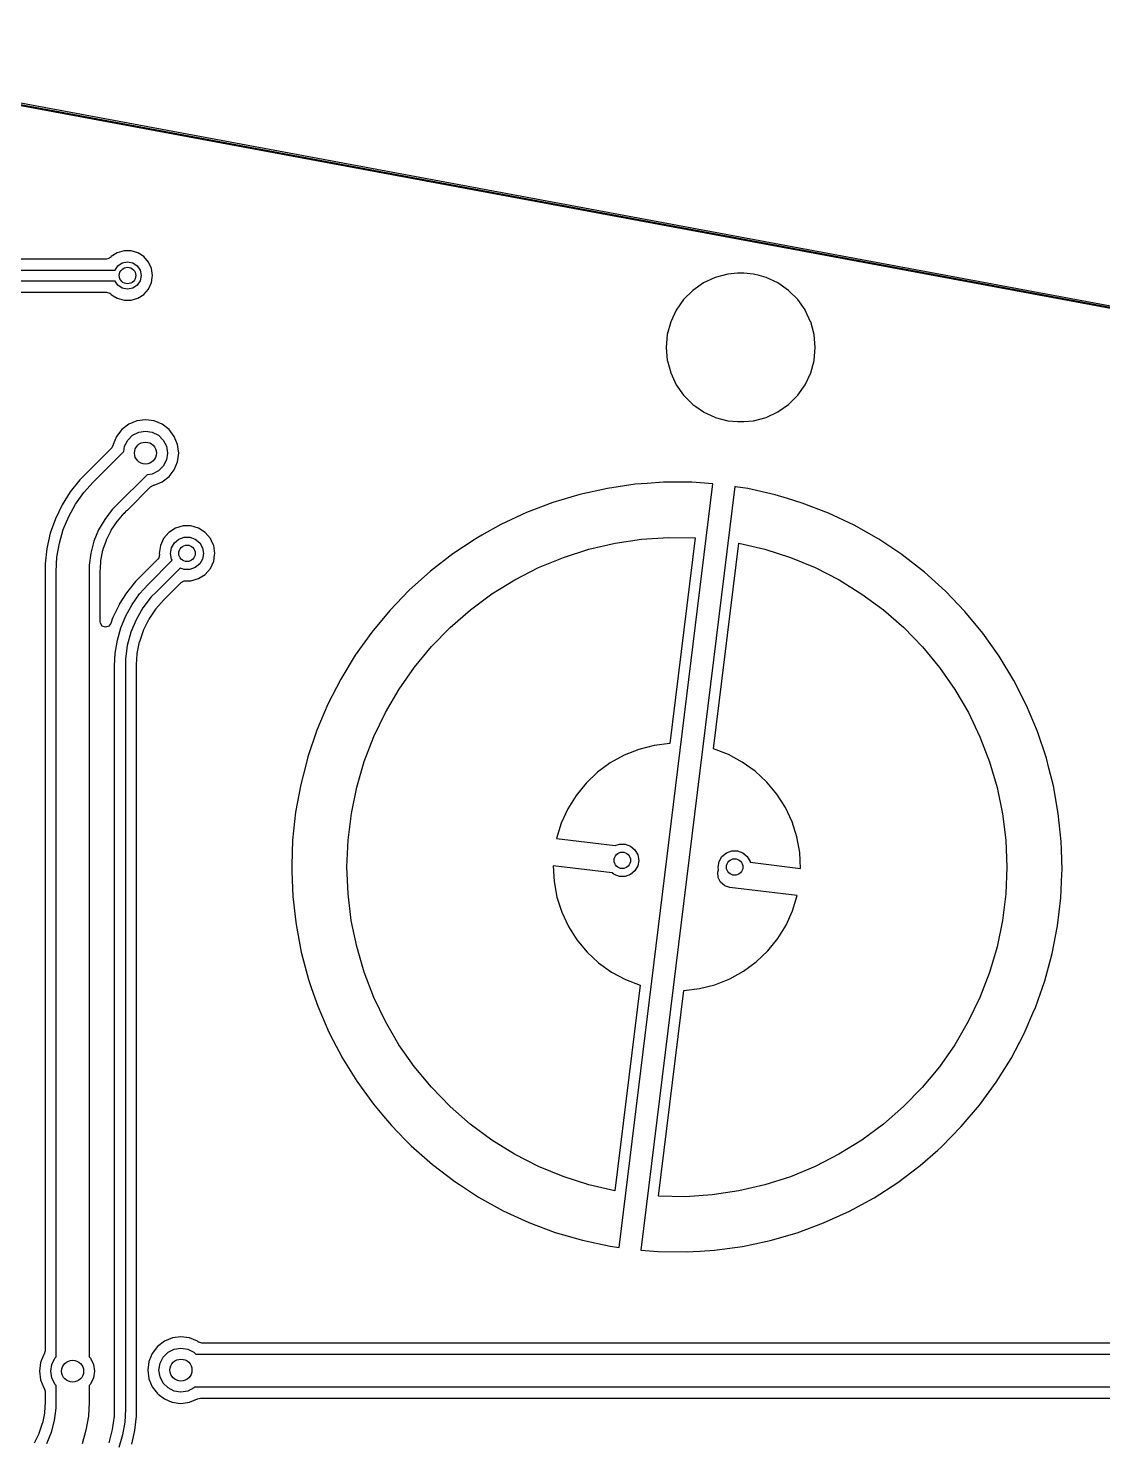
# Model space of a CAD drawing. Extents: x -114 to 114, y -62 to 23.
# Drawn here: x -36.14 to -16.6, y -5.26 to 20.46 of the extents above; entities that cross this region are included whole.
import ezdxf

# ---------------------------------------------------------------- set-up
doc = ezdxf.new("R2010")
doc.units = 0
doc.layers.add('BLACK', color=7, linetype='CONTINUOUS')

msp = doc.modelspace()

# ---------------------------------------------------------------- linework, layer by layer
at = {"layer": 'BLACK', "linetype": 'CONTINUOUS'}
for p, q in [((-15.5666, 15.1975), (-43.5844, 20.4128)), ((-43.5785, 20.4366), (-15.5642, 15.222)), ((-43.5752, 20.462), (-15.5574, 15.2467)), ((-34.7122, 16.2637), (-45.3346, 16.2637)), ((-34.6898, 16.2662), (-34.7122, 16.2637)), ((-34.6374, 16.2978), (-34.6898, 16.2662)), ((-34.6293, 16.3071), (-34.6374, 16.2978)), ((-34.5203, 16.3772), (-34.6293, 16.3071)), ((-34.6293, 16.3071), (-34.6293, 16.3071)), ((-34.396, 16.4137), (-34.5203, 16.3772)), ((-34.5203, 16.3772), (-34.5203, 16.3772)), ((-34.4269, 16.1941), (-34.3313, 16.2132)), ((-34.2665, 16.4137), (-34.396, 16.4137)), ((-34.396, 16.4137), (-34.396, 16.4137)), ((-34.3313, 16.2132), (-34.2356, 16.1941)), ((-34.1422, 16.3772), (-34.2665, 16.4137)), ((-34.2665, 16.4137), (-34.2665, 16.4137)), ((-34.0332, 16.3071), (-34.1422, 16.3772)), ((-34.1422, 16.3772), (-34.1422, 16.3772)), ((-34.1422, 16.3772), (-34.1422, 16.3772)), ((-34.1422, 16.3772), (-34.1422, 16.3772)), ((-33.9484, 16.2092), (-34.0332, 16.3071)), ((-34.0332, 16.3071), (-34.0332, 16.3071)), ((-34.0332, 16.3071), (-34.0332, 16.3071)), ((-33.8946, 16.0914), (-33.9484, 16.2092)), ((-45.3047, 16.0632), (-34.5593, 16.0632)), ((-34.5593, 16.0632), (-34.508, 16.1399)), ((-34.508, 16.1399), (-34.4269, 16.1941)), ((-34.2356, 16.1941), (-34.1545, 16.1399)), ((-34.1545, 16.1399), (-34.1003, 16.0588)), ((-34.1003, 16.0588), (-34.0813, 15.9632)), ((-34.0813, 15.9632), (-34.1003, 15.8675)), ((-33.8761, 15.9632), (-33.8946, 16.0914)), ((-33.8946, 16.0914), (-33.8946, 16.0914)), ((-33.881, 15.9291), (-33.8761, 15.9632)), ((-33.8761, 15.9632), (-33.8761, 15.9632)), ((-23.4154, 15.9902), (-23.6437, 15.9291)), ((-23.239, 16.0057), (-23.4154, 15.9902)), ((-23.1211, 16.0057), (-23.239, 16.0057)), ((-23.239, 16.0057), (-23.239, 16.0057)), ((-22.9446, 15.9902), (-23.1211, 16.0057)), ((-23.1211, 16.0057), (-23.1211, 16.0057)), ((-22.8435, 15.9632), (-22.9446, 15.9902)), ((-22.9446, 15.9902), (-22.9446, 15.9902)), ((-22.9446, 15.9902), (-22.9446, 15.9902)), ((-22.7164, 15.9291), (-22.8435, 15.9632)), ((-34.5593, 15.8632), (-45.3047, 15.8632)), ((-34.508, 15.7864), (-34.5593, 15.8632)), ((-34.4269, 15.7322), (-34.508, 15.7864)), ((-34.3313, 15.7132), (-34.4269, 15.7322)), ((-34.2356, 15.7322), (-34.3313, 15.7132)), ((-34.1545, 15.7864), (-34.2356, 15.7322)), ((-34.1003, 15.8675), (-34.1545, 15.7864)), ((-34.0332, 15.6192), (-33.9484, 15.7171)), ((-33.9484, 15.7171), (-33.8946, 15.8349)), ((-33.8946, 15.8349), (-33.881, 15.9291)), ((-24.0514, 15.6937), (-24.2185, 15.5266)), ((-23.8579, 15.8292), (-24.0514, 15.6937)), ((-23.8578, 15.8292), (-23.8579, 15.8292)), ((-23.6437, 15.9291), (-23.8578, 15.8292)), ((-22.5022, 15.8292), (-22.7164, 15.9291)), ((-22.7164, 15.9291), (-22.7164, 15.9291)), ((-22.3086, 15.6937), (-22.5022, 15.8292)), ((-22.5022, 15.8292), (-22.5022, 15.8292)), ((-22.1415, 15.5266), (-22.3086, 15.6937)), ((-22.3086, 15.6937), (-22.3086, 15.6937)), ((-22.3086, 15.6937), (-22.3086, 15.6937)), ((-45.2571, 15.6627), (-34.7122, 15.6627)), ((-34.7122, 15.6627), (-34.654, 15.6438)), ((-34.654, 15.6438), (-34.6374, 15.6285)), ((-34.6374, 15.6285), (-34.6293, 15.6192)), ((-34.6293, 15.6192), (-34.6293, 15.6192)), ((-34.6293, 15.6192), (-34.5916, 15.595)), ((-34.5916, 15.595), (-34.5203, 15.5492)), ((-34.5203, 15.5492), (-34.396, 15.5127)), ((-34.396, 15.5127), (-34.396, 15.5127)), ((-34.396, 15.5127), (-34.2665, 15.5127)), ((-34.2665, 15.5127), (-34.1422, 15.5492)), ((-34.2665, 15.5127), (-34.2665, 15.5127)), ((-34.1422, 15.5492), (-34.0332, 15.6192)), ((-24.2185, 15.5266), (-24.3541, 15.333)), ((-22.0086, 15.3367), (-22.1415, 15.5266)), ((-24.3541, 15.333), (-24.4539, 15.1188)), ((-22.006, 15.333), (-22.0086, 15.3367)), ((-21.908, 15.1229), (-22.006, 15.333)), ((-22.006, 15.333), (-22.006, 15.333)), ((-24.4539, 15.1188), (-24.5151, 14.8906)), ((-21.9061, 15.1188), (-21.908, 15.1229)), ((-21.845, 14.8906), (-21.9061, 15.1188)), ((-24.5151, 14.8906), (-24.5357, 14.6552)), ((-21.8244, 14.6552), (-21.845, 14.8906)), ((-21.845, 14.8906), (-21.845, 14.8906)), ((-21.845, 14.8906), (-21.845, 14.8906)), ((-24.5357, 14.6552), (-24.5357, 14.6552)), ((-24.5357, 14.6552), (-24.5151, 14.4198)), ((-24.5151, 14.4198), (-24.5151, 14.4198)), ((-24.5151, 14.4198), (-24.5151, 14.4198)), ((-24.5151, 14.4198), (-24.5132, 14.4126)), ((-24.5132, 14.4126), (-24.4539, 14.1915)), ((-21.9061, 14.1915), (-21.845, 14.4198)), ((-21.845, 14.4198), (-21.8244, 14.6552)), ((-21.845, 14.4198), (-21.845, 14.4198)), ((-21.8244, 14.6552), (-21.8244, 14.6552)), ((-24.4539, 14.1915), (-24.3541, 13.9774)), ((-22.006, 13.9774), (-21.9061, 14.1915)), ((-24.3541, 13.9774), (-24.3541, 13.9774)), ((-24.3541, 13.9774), (-24.2214, 13.7878)), ((-22.1415, 13.7838), (-22.006, 13.9774)), ((-24.2214, 13.7878), (-24.2185, 13.7838)), ((-24.2185, 13.7838), (-24.0514, 13.6167)), ((-22.3086, 13.6167), (-22.1415, 13.7838)), ((-24.0514, 13.6167), (-24.0514, 13.6167)), ((-24.0514, 13.6167), (-24.0514, 13.6167)), ((-24.0514, 13.6167), (-23.9989, 13.5799)), ((-23.9989, 13.5799), (-23.8579, 13.4811)), ((-23.8579, 13.4811), (-23.8579, 13.4811)), ((-23.8579, 13.4811), (-23.8579, 13.4811)), ((-23.8579, 13.4811), (-23.8578, 13.4811)), ((-23.8578, 13.4811), (-23.8483, 13.4767)), ((-23.8483, 13.4767), (-23.6524, 13.3853)), ((-23.6524, 13.3853), (-23.6437, 13.3813)), ((-23.6437, 13.3813), (-23.6437, 13.3813)), ((-23.6437, 13.3813), (-23.4154, 13.3201)), ((-22.9446, 13.3201), (-22.7164, 13.3813)), ((-22.7164, 13.3813), (-22.5022, 13.4811)), ((-22.5022, 13.4811), (-22.3086, 13.6167)), ((-34.434, 13.1607), (-34.5302, 13.0352)), ((-34.3085, 13.2569), (-34.434, 13.1607)), ((-34.434, 13.1607), (-34.434, 13.1607)), ((-34.1625, 13.3174), (-34.3085, 13.2569)), ((-34.3085, 13.2569), (-34.3085, 13.2569)), ((-34.1624, 13.3174), (-34.1625, 13.3174)), ((-34.0057, 13.3381), (-34.1624, 13.3174)), ((-34.1293, 13.1128), (-34.0057, 13.1324)), ((-33.8489, 13.3174), (-34.0057, 13.3381)), ((-34.0057, 13.3381), (-34.0057, 13.3381)), ((-34.0057, 13.1324), (-33.8821, 13.1128)), ((-33.7029, 13.2569), (-33.8489, 13.3174)), ((-33.8489, 13.3174), (-33.8489, 13.3174)), ((-33.5774, 13.1607), (-33.7029, 13.2569)), ((-33.4812, 13.0352), (-33.5774, 13.1607)), ((-33.5774, 13.1607), (-33.5774, 13.1607)), ((-33.5774, 13.1607), (-33.5774, 13.1607)), ((-33.5774, 13.1607), (-33.5774, 13.1607)), ((-33.5774, 13.1607), (-33.5774, 13.1607)), ((-23.4154, 13.3201), (-23.4154, 13.3201)), ((-23.4154, 13.3201), (-23.4154, 13.3201)), ((-23.4154, 13.3201), (-23.239, 13.3047)), ((-23.239, 13.3047), (-23.239, 13.3047)), ((-23.239, 13.3047), (-23.1211, 13.3047)), ((-23.1211, 13.3047), (-22.9446, 13.3201)), ((-22.9446, 13.3201), (-22.9446, 13.3201)), ((-22.9446, 13.3201), (-22.9446, 13.3201)), ((-34.5915, 12.8833), (-34.6178, 12.8281)), ((-34.5907, 12.8892), (-34.5915, 12.8833)), ((-34.5302, 13.0352), (-34.5907, 12.8892)), ((-34.5907, 12.8892), (-34.5907, 12.8892)), ((-34.5302, 13.0352), (-34.5302, 13.0352)), ((-34.3861, 12.856), (-34.3293, 12.9675)), ((-34.3293, 12.9675), (-34.2408, 13.056)), ((-34.2408, 13.056), (-34.1293, 13.1128)), ((-33.8821, 13.1128), (-33.7706, 13.056)), ((-33.7706, 13.056), (-33.6821, 12.9675)), ((-33.6821, 12.9675), (-33.6253, 12.856)), ((-33.4206, 12.8892), (-33.4812, 13.0352)), ((-33.4812, 13.0352), (-33.4812, 13.0352)), ((-33.4, 12.7324), (-33.4206, 12.8892)), ((-33.4206, 12.8892), (-33.4206, 12.8892)), ((-34.6197, 12.8263), (-35.1241, 12.3218)), ((-34.956, 12.2063), (-34.4011, 12.7612)), ((-34.6178, 12.8281), (-34.6197, 12.8263)), ((-34.4011, 12.7612), (-34.3861, 12.856)), ((-33.6253, 12.6088), (-33.6821, 12.4973)), ((-33.6253, 12.856), (-33.6057, 12.7324)), ((-33.6057, 12.7324), (-33.6253, 12.6088)), ((-33.4206, 12.5756), (-33.4, 12.7324)), ((-33.8821, 12.352), (-33.9769, 12.337)), ((-33.7706, 12.4088), (-33.8821, 12.352)), ((-33.6821, 12.4973), (-33.7706, 12.4088)), ((-33.5774, 12.3041), (-33.4812, 12.4296)), ((-33.4812, 12.4296), (-33.4206, 12.5756)), ((-35.1971, 12.2488), (-35.3722, 12.0292)), ((-35.1246, 12.3213), (-35.1971, 12.2488)), ((-35.1279, 12.014), (-34.9561, 12.2062)), ((-35.1241, 12.3218), (-35.1246, 12.3213)), ((-34.9561, 12.2062), (-34.956, 12.2063)), ((-33.9769, 12.337), (-34.5317, 11.7821)), ((-34.3352, 11.695), (-33.9118, 12.1184)), ((-33.9118, 12.1184), (-33.8573, 12.1462)), ((-33.8573, 12.1462), (-33.8548, 12.1466)), ((-33.8548, 12.1466), (-33.8489, 12.1474)), ((-33.8489, 12.1474), (-33.7028, 12.2079)), ((-33.7028, 12.2079), (-33.5774, 12.3041)), ((-25.6054, 12.091), (-26.1065, 11.9799)), ((-25.6053, 12.091), (-25.6054, 12.091)), ((-25.0974, 12.1651), (-25.6053, 12.091)), ((-25.3924, -1.72194), (-23.6864, 12.1719)), ((-24.884, 12.1804), (-25.0974, 12.1651)), ((-25.0974, 12.1651), (-25.0974, 12.1651)), ((-23.2896, 12.122), (-24.9951, -1.76861)), ((-24.5853, 12.2018), (-24.884, 12.1804)), ((-24.0719, 12.2009), (-24.5853, 12.2018)), ((-24.5853, 12.2018), (-24.5853, 12.2018)), ((-24.5853, 12.2018), (-24.5853, 12.2018)), ((-23.6864, 12.1719), (-24.0719, 12.2009)), ((-24.0719, 12.2009), (-24.0719, 12.2009)), ((-23.277, 12.1201), (-23.2896, 12.122)), ((-23.0523, 12.0865), (-23.277, 12.1201)), ((-35.3722, 12.0292), (-35.5216, 11.7914)), ((-35.2771, 11.8037), (-35.1279, 12.014)), ((-26.5983, 11.8324), (-27.0779, 11.6492)), ((-26.1066, 11.9799), (-26.5983, 11.8324)), ((-26.1065, 11.9799), (-26.1066, 11.9799)), ((-22.5515, 11.9737), (-23.0523, 12.0865)), ((-23.0523, 12.0865), (-23.0523, 12.0865)), ((-23.0523, 12.0865), (-23.0523, 12.0865)), ((-22.3288, 11.906), (-22.5515, 11.9737)), ((-22.5515, 11.9737), (-22.5515, 11.9737)), ((-22.5515, 11.9737), (-22.5515, 11.9737)), ((-22.0603, 11.8244), (-22.3288, 11.906)), ((-35.5216, 11.7914), (-35.6435, 11.5384)), ((-35.5006, 11.3396), (-35.4019, 11.5779)), ((-35.4019, 11.5779), (-35.2771, 11.8037)), ((-34.6105, 11.7033), (-34.7462, 11.5265)), ((-34.5317, 11.7821), (-34.6105, 11.7033)), ((-34.5317, 11.7821), (-34.5318, 11.7821)), ((-34.5318, 11.7821), (-34.5318, 11.7821)), ((-34.5318, 11.7821), (-34.5317, 11.7821)), ((-34.5172, 11.4952), (-34.3907, 11.6394)), ((-34.3907, 11.6394), (-34.3886, 11.6417)), ((-34.3886, 11.6417), (-34.3434, 11.6869)), ((-34.3434, 11.6869), (-34.3352, 11.695)), ((-34.3434, 11.6869), (-34.3434, 11.6869)), ((-34.3352, 11.695), (-34.3352, 11.695)), ((-27.0779, 11.6492), (-27.5428, 11.4315)), ((-27.0779, 11.6492), (-27.0779, 11.6492)), ((-22.0602, 11.8244), (-22.0603, 11.8244)), ((-21.5813, 11.6396), (-22.0602, 11.8244)), ((-21.1172, 11.4202), (-21.5813, 11.6396)), ((-35.6435, 11.5384), (-35.7362, 11.2733)), ((-35.572, 11.0918), (-35.5006, 11.3396)), ((-34.8576, 11.3335), (-34.9429, 11.1276)), ((-34.7462, 11.5265), (-34.8576, 11.3335)), ((-34.6721, 11.2408), (-34.6297, 11.3268)), ((-34.6297, 11.3268), (-34.6265, 11.3324)), ((-34.6265, 11.3324), (-34.5211, 11.4901)), ((-34.5211, 11.4901), (-34.5172, 11.4952)), ((-33.4597, 11.368), (-33.5808, 11.2902)), ((-33.3216, 11.4086), (-33.4597, 11.368)), ((-33.4597, 11.368), (-33.4597, 11.368)), ((-33.1777, 11.4086), (-33.3216, 11.4086)), ((-33.3216, 11.4086), (-33.3216, 11.4086)), ((-33.0396, 11.368), (-33.1777, 11.4086)), ((-33.1777, 11.4086), (-33.1777, 11.4086)), ((-32.9185, 11.2902), (-33.0396, 11.368)), ((-33.0396, 11.368), (-33.0396, 11.368)), ((-33.0396, 11.368), (-33.0396, 11.368)), ((-33.0396, 11.368), (-33.0396, 11.368)), ((-27.5428, 11.4315), (-27.886, 11.2389)), ((-20.6704, 11.1675), (-21.1172, 11.4202)), ((-21.1172, 11.4202), (-21.1172, 11.4202)), ((-35.7362, 11.2733), (-35.7987, 10.9995)), ((-35.6152, 10.8375), (-35.572, 11.0918)), ((-34.9429, 11.1276), (-35.0006, 10.9124)), ((-34.7723, 10.9851), (-34.7161, 11.1507)), ((-34.7161, 11.1507), (-34.7136, 11.1567)), ((-34.7136, 11.1567), (-34.6721, 11.2408)), ((-33.675, 11.1814), (-33.7348, 11.0505)), ((-33.5808, 11.2902), (-33.675, 11.1814)), ((-33.5316, 11.0107), (-33.4795, 11.1009)), ((-33.4795, 11.1009), (-33.3997, 11.1679)), ((-33.3997, 11.1679), (-33.3018, 11.2035)), ((-33.3018, 11.2035), (-33.1976, 11.2035)), ((-33.1976, 11.2035), (-33.0997, 11.1679)), ((-33.0997, 11.1679), (-33.0199, 11.1009)), ((-33.0199, 11.1009), (-32.9678, 11.0107)), ((-32.8243, 11.1814), (-32.9185, 11.2902)), ((-32.9185, 11.2902), (-32.9185, 11.2902)), ((-32.9185, 11.2902), (-32.9185, 11.2902)), ((-32.7845, 11.0944), (-32.8243, 11.1814)), ((-32.7645, 11.0505), (-32.7845, 11.0944)), ((-28.0304, 11.1538), (-28.4186, 10.8969)), ((-27.9905, 11.1802), (-28.0304, 11.1538)), ((-27.886, 11.2389), (-27.9905, 11.1802)), ((-25.9398, 10.9842), (-25.4648, 11.095)), ((-25.4648, 11.095), (-24.9825, 11.1668)), ((-24.9825, 11.1668), (-24.4959, 11.1992)), ((-24.4959, 11.1992), (-24.0083, 11.192)), ((-24.0083, 11.192), (-24.468, 7.44758)), ((-23.674, 7.35009), (-23.2142, 11.0945)), ((-23.2142, 11.0945), (-22.7393, 10.9835)), ((-20.6704, 11.1674), (-20.6704, 11.1675)), ((-20.2492, 10.8866), (-20.6704, 11.1674)), ((-35.7987, 10.9995), (-35.8302, 10.7204)), ((-35.7987, 10.9995), (-35.7987, 10.9995)), ((-35.6297, 10.58), (-35.6152, 10.8375)), ((-35.0006, 10.9124), (-35.0297, 10.6914)), ((-34.8157, 10.7789), (-34.7787, 10.9649)), ((-34.7787, 10.9649), (-34.777, 10.9711)), ((-34.777, 10.9711), (-34.7723, 10.9851)), ((-33.7802, 10.8025), (-34.0627, 10.52)), ((-33.7627, 10.8263), (-33.7802, 10.8025)), ((-33.7522, 10.8866), (-33.7627, 10.8263)), ((-33.7348, 11.0505), (-33.7553, 10.9081)), ((-33.7553, 10.9081), (-33.7553, 10.9081)), ((-33.7553, 10.9081), (-33.7522, 10.8866)), ((-33.5497, 10.9081), (-33.5316, 11.0107)), ((-33.5316, 10.8055), (-33.5497, 10.9081)), ((-33.5177, 10.7814), (-33.5316, 10.8055)), ((-32.9678, 10.8055), (-33.0199, 10.7152)), ((-32.9678, 11.0107), (-32.9497, 10.9081)), ((-32.9497, 10.9081), (-32.9678, 10.8055)), ((-32.744, 10.9081), (-32.7645, 11.0505)), ((-32.7645, 10.7656), (-32.7477, 10.8826)), ((-32.7477, 10.8826), (-32.744, 10.9081)), ((-32.744, 10.9081), (-32.744, 10.9081)), ((-28.4186, 10.8969), (-28.8247, 10.5829)), ((-26.8549, 10.6491), (-26.4041, 10.8353)), ((-26.4041, 10.8353), (-25.9398, 10.9842)), ((-22.7393, 10.9835), (-22.275, 10.8343)), ((-22.275, 10.8343), (-21.8244, 10.648)), ((-20.2433, 10.8826), (-20.2492, 10.8866)), ((-20.2432, 10.8826), (-20.2433, 10.8826)), ((-19.8382, 10.5673), (-20.2432, 10.8826)), ((-35.8302, 10.7204), (-35.8302, 10.7204)), ((-35.8302, 10.7204), (-35.8302, 10.6158)), ((-35.8302, 10.6158), (-35.8302, 10.58)), ((-35.8302, 10.58), (-35.8302, 10.5061)), ((-35.6297, -3.71322), (-35.6297, 10.58)), ((-35.6297, 10.58), (-35.6297, 10.58)), ((-35.6297, 10.58), (-35.6297, 10.58)), ((-35.0297, 10.6914), (-35.0297, 10.58)), ((-35.0297, 10.58), (-35.0297, -3.71322)), ((-34.8292, 10.5784), (-34.8291, 10.5816)), ((-34.8292, 9.66459), (-34.8292, 10.5784)), ((-34.8291, 10.5816), (-34.8256, 10.6347)), ((-34.8256, 10.6347), (-34.8165, 10.7725)), ((-34.8165, 10.7725), (-34.8157, 10.7789)), ((-33.9546, 10.3446), (-33.5177, 10.7814)), ((-33.3765, 10.6398), (-33.8132, 10.2031)), ((-33.3018, 10.6126), (-33.3765, 10.6398)), ((-33.1976, 10.6126), (-33.3018, 10.6126)), ((-33.0997, 10.6482), (-33.1976, 10.6126)), ((-33.0199, 10.7152), (-33.0997, 10.6482)), ((-32.9185, 10.5259), (-32.8243, 10.6347)), ((-32.8243, 10.6347), (-32.7645, 10.7656)), ((-28.8247, 10.5829), (-29.2068, 10.2401)), ((-27.289, 10.4269), (-26.8549, 10.6491)), ((-21.8244, 10.648), (-21.3903, 10.4256)), ((-19.8382, 10.5672), (-19.8382, 10.5673)), ((-19.8382, 10.5673), (-19.8382, 10.5673)), ((-19.4573, 10.2231), (-19.8382, 10.5672)), ((-35.8302, 10.5061), (-35.8302, 10.5061)), ((-35.8302, 10.5061), (-35.8302, -3.60417)), ((-34.1877, 10.395), (-34.3488, 10.193)), ((-34.0674, 10.5153), (-34.1877, 10.395)), ((-34.1115, 10.169), (-33.9546, 10.3446)), ((-34.0627, 10.52), (-34.0674, 10.5153)), ((-34.0674, 10.5153), (-34.0674, 10.5153)), ((-34.0627, 10.52), (-34.0627, 10.52)), ((-34.0627, 10.52), (-34.0627, 10.52)), ((-34.0627, 10.52), (-34.0627, 10.52)), ((-33.9546, 10.3446), (-33.9546, 10.3446)), ((-33.9546, 10.3446), (-33.9546, 10.3446)), ((-33.6704, 10.0623), (-33.3542, 10.3786)), ((-33.3542, 10.3786), (-33.2997, 10.4063)), ((-33.2997, 10.4063), (-33.2842, 10.4076)), ((-33.2842, 10.4076), (-33.1777, 10.4076)), ((-33.1777, 10.4076), (-33.0396, 10.4481)), ((-33.1777, 10.4076), (-33.1777, 10.4076)), ((-33.0396, 10.4481), (-32.9185, 10.5259)), ((-27.7037, 10.1702), (-27.289, 10.4269)), ((-21.3903, 10.4256), (-20.9758, 10.1687)), ((-34.3488, 10.193), (-34.481, 9.98255)), ((-34.3488, 10.193), (-34.3488, 10.193)), ((-34.3488, 10.193), (-34.3488, 10.193)), ((-34.2478, 9.97691), (-34.1115, 10.169)), ((-33.9012, 10.1151), (-34.0529, 9.91749)), ((-33.8132, 10.2031), (-33.9012, 10.1151)), ((-33.8158, 9.89667), (-33.6726, 10.06)), ((-33.8132, 10.2031), (-33.8132, 10.2031)), ((-33.6726, 10.06), (-33.6704, 10.0623)), ((-29.2068, 10.2401), (-29.5628, 9.87017)), ((-28.0961, 9.8807), (-27.7037, 10.1702)), ((-20.9758, 10.1687), (-20.5835, 9.87904)), ((-19.1026, 9.85192), (-19.4573, 10.2231)), ((-34.4863, 9.97418), (-34.5984, 9.74139)), ((-34.481, 9.98255), (-34.4863, 9.97418)), ((-34.3617, 9.77079), (-34.2478, 9.97691)), ((-34.0529, 9.91749), (-34.1774, 9.70179)), ((-33.9397, 9.71207), (-33.8198, 9.89153)), ((-33.8198, 9.89153), (-33.8158, 9.89667)), ((-29.5628, 9.87017), (-29.8907, 9.47519)), ((-29.5628, 9.87017), (-29.5628, 9.87017)), ((-28.4637, 9.56027), (-28.0961, 9.8807)), ((-20.5835, 9.87904), (-20.216, 9.55845)), ((-18.776, 9.45579), (-19.1026, 9.85192)), ((-34.825, 9.63612), (-34.8292, 9.66459)), ((-34.7901, 9.58582), (-34.825, 9.63612)), ((-34.7324, 9.56561), (-34.7901, 9.58582)), ((-34.6738, 9.58321), (-34.7324, 9.56561)), ((-34.6367, 9.63189), (-34.6738, 9.58321)), ((-34.6364, 9.63287), (-34.6367, 9.63189)), ((-34.6088, 9.71171), (-34.6364, 9.63287)), ((-34.5984, 9.74139), (-34.6088, 9.71171)), ((-34.517, 9.32693), (-34.4518, 9.55322)), ((-34.4518, 9.55322), (-34.3617, 9.77079)), ((-34.1774, 9.70179), (-34.2727, 9.47168)), ((-34.0384, 9.51292), (-34.0329, 9.52401)), ((-34.0329, 9.52401), (-33.9429, 9.7065)), ((-33.9429, 9.7065), (-33.9397, 9.71207)), ((-28.8041, 9.21104), (-28.4637, 9.56027)), ((-20.216, 9.55845), (-19.8758, 9.20907)), ((-34.5565, 9.09475), (-34.517, 9.32693)), ((-34.2727, 9.47168), (-34.3372, 9.2311)), ((-34.154, 9.08465), (-34.1119, 9.29633)), ((-34.1119, 9.29633), (-34.1102, 9.30256)), ((-34.1102, 9.30256), (-34.0408, 9.50695)), ((-34.0408, 9.50695), (-34.0384, 9.51292)), ((-29.8908, 9.47518), (-30.1889, 9.05725)), ((-29.8907, 9.47519), (-29.8908, 9.47518)), ((-18.4794, 9.03681), (-18.776, 9.45579)), ((-34.5697, 8.85963), (-34.5565, 9.09475)), ((-34.3372, 9.2311), (-34.3697, 8.98416)), ((-34.1673, 8.88747), (-34.1548, 9.07823)), ((-34.1548, 9.07823), (-34.154, 9.08465)), ((-30.1889, 9.05721), (-30.4556, 8.61862)), ((-30.1889, 9.05725), (-30.1889, 9.05721)), ((-29.115, 8.83532), (-28.8041, 9.21104)), ((-19.8758, 9.20907), (-19.565, 8.83322)), ((-18.2142, 8.59723), (-18.4794, 9.03681)), ((-34.5697, -4.66352), (-34.5697, 8.85963)), ((-34.5697, 8.85963), (-34.5697, 8.85963)), ((-34.3697, 8.98416), (-34.3697, 8.85963)), ((-34.3697, 8.85963), (-34.3697, 8.85963)), ((-34.3697, 8.85963), (-34.3697, -4.66351)), ((-34.1692, 8.85802), (-34.1691, 8.86125)), ((-34.1692, 8.81204), (-34.1692, 8.85802)), ((-34.1692, 5.17672), (-34.1692, 8.81204)), ((-34.1692, 8.81204), (-34.1692, 8.81204)), ((-34.1691, 8.86125), (-34.1673, 8.88747)), ((-29.3944, 8.4356), (-29.115, 8.83532)), ((-19.565, 8.83322), (-19.2858, 8.43337)), ((-30.4556, 8.61858), (-30.6894, 8.1616)), ((-30.4556, 8.61862), (-30.4556, 8.61858)), ((-17.9819, 8.1394), (-18.2142, 8.59723)), ((-29.6404, 8.0145), (-29.3944, 8.4356)), ((-19.2858, 8.43337), (-19.04, 8.01216)), ((-30.6894, 8.16157), (-30.8892, 7.68868)), ((-30.6894, 8.1616), (-30.6894, 8.16157)), ((-29.8514, 7.57482), (-29.6404, 8.0145)), ((-19.04, 8.01216), (-18.8293, 7.57239)), ((-17.7838, 7.6658), (-17.9819, 8.1394)), ((-30.8892, 7.68867), (-31.053, 7.20471)), ((-30.8892, 7.68868), (-30.8892, 7.68867)), ((-30.0259, 7.11946), (-29.8514, 7.57482)), ((-18.8293, 7.57239), (-18.6549, 7.11695)), ((-17.6209, 7.17895), (-17.7838, 7.6658)), ((-31.0538, 7.2024), (-31.1338, 6.89321)), ((-31.053, 7.20471), (-31.0538, 7.2024)), ((-25.3008, 7.23613), (-25.5528, 7.09686)), ((-25.033, 7.34207), (-25.3008, 7.23613)), ((-24.7539, 7.41294), (-25.033, 7.34207)), ((-24.468, 7.44758), (-24.7539, 7.41294)), ((-23.405, 7.24731), (-23.674, 7.35009)), ((-23.1513, 7.11103), (-23.405, 7.24731)), ((-30.1629, 6.65143), (-30.0259, 7.11946)), ((-25.5528, 7.09686), (-25.785, 6.92653)), ((-22.9171, 6.94345), (-23.1513, 7.11103)), ((-18.6549, 7.11695), (-18.5181, 6.64886)), ((-17.5753, 7), (-17.6209, 7.17895)), ((-17.4941, 6.68149), (-17.5753, 7)), ((-31.1823, 6.70538), (-31.2741, 6.20027)), ((-31.1338, 6.89321), (-31.1823, 6.70538)), ((-25.9936, 6.72795), (-26.175, 6.50435)), ((-25.785, 6.92653), (-25.9936, 6.72795)), ((-22.7062, 6.74734), (-22.9171, 6.94345)), ((-22.5221, 6.5259), (-22.7062, 6.74734)), ((-30.2615, 6.17381), (-30.1629, 6.65143)), ((-26.175, 6.50435), (-26.3264, 6.25941)), ((-22.3678, 6.28277), (-22.5221, 6.5259)), ((-18.5181, 6.64886), (-18.4198, 6.1712)), ((-17.4041, 6.17607), (-17.4941, 6.68149)), ((-31.2741, 6.20027), (-31.3287, 5.68983)), ((-30.3209, 5.68977), (-30.2615, 6.17381)), ((-26.3264, 6.25941), (-26.4453, 5.99714)), ((-22.2459, 6.02191), (-22.3678, 6.28277)), ((-17.3513, 5.66542), (-17.4041, 6.17607)), ((-26.4453, 5.99714), (-26.5298, 5.72182)), ((-22.1582, 5.74762), (-22.2459, 6.02191)), ((-18.4198, 6.1712), (-18.3605, 5.68713)), ((-31.3287, 5.68982), (-31.3438, 5.2326)), ((-31.3287, 5.68983), (-31.3287, 5.68982)), ((-31.3287, 5.68982), (-31.3287, 5.68982)), ((-30.3408, 5.2025), (-30.3209, 5.68977)), ((-26.5298, 5.72182), (-25.4618, 5.5907)), ((-22.1063, 5.46437), (-22.1582, 5.74762)), ((-18.3605, 5.68713), (-18.3408, 5.19986)), ((-17.3513, 5.66541), (-17.3513, 5.66542)), ((-17.3513, 5.6654), (-17.3513, 5.66541)), ((-17.347, 5.51923), (-17.3513, 5.6654)), ((-25.4618, 5.5907), (-25.3855, 5.61849)), ((-25.3855, 5.61849), (-25.2813, 5.61849)), ((-25.2813, 5.61849), (-25.1834, 5.58286)), ((-25.1834, 5.58286), (-25.1036, 5.51588)), ((-25.1036, 5.51588), (-25.0515, 5.42565)), ((-25.0515, 5.42565), (-25.0334, 5.32305)), ((-23.5206, 5.39402), (-23.4408, 5.46099)), ((-23.4408, 5.46099), (-23.3429, 5.49662)), ((-23.3429, 5.49662), (-23.2387, 5.49662)), ((-23.2387, 5.49662), (-23.1408, 5.46099)), ((-23.1408, 5.46099), (-23.061, 5.39402)), ((-22.091, 5.17681), (-22.1063, 5.46437)), ((-17.3361, 5.15228), (-17.347, 5.51923)), ((-34.1692, -4.61592), (-34.1692, 5.17672)), ((-31.3438, 5.2326), (-31.3457, 5.17672)), ((-31.3457, 5.17672), (-31.3433, 5.1174)), ((-30.3211, 4.71523), (-30.3408, 5.2025)), ((-25.5202, 5.09411), (-26.5907, 5.22555)), ((-26.5907, 5.22555), (-26.5754, 4.93799)), ((-25.0515, 5.22044), (-25.1036, 5.13021)), ((-25.0334, 5.32305), (-25.0515, 5.22044)), ((-23.5964, 5.10978), (-23.5823, 5.15267)), ((-23.5908, 5.20118), (-23.5727, 5.30379)), ((-23.5823, 5.15267), (-23.5908, 5.20118)), ((-23.5727, 5.30379), (-23.5206, 5.39402)), ((-23.061, 5.39402), (-23.0089, 5.30379)), ((-23.0089, 5.30379), (-23.0064, 5.2892)), ((-23.0064, 5.2892), (-22.091, 5.17681)), ((-18.3408, 5.19986), (-18.3608, 4.71259)), ((-17.3393, 5.08), (-17.3361, 5.15228)), ((-31.3433, 5.1174), (-31.3251, 4.66377)), ((-26.5754, 4.93799), (-26.5235, 4.65474)), ((-25.4834, 5.06324), (-25.5202, 5.09411)), ((-25.3855, 5.02761), (-25.4834, 5.06324)), ((-25.2813, 5.02761), (-25.3855, 5.02761)), ((-25.1834, 5.06324), (-25.2813, 5.02761)), ((-25.1036, 5.13021), (-25.1834, 5.06324)), ((-23.5892, 5.0125), (-23.5964, 5.10978)), ((-23.5453, 4.92539), (-23.5892, 5.0125)), ((-23.4714, 4.86172), (-23.5453, 4.92539)), ((-17.3585, 4.63939), (-17.3393, 5.08)), ((-31.3251, 4.66377), (-31.2717, 4.19513)), ((-30.2619, 4.23116), (-30.3211, 4.71523)), ((-26.5235, 4.65474), (-26.4358, 4.38045)), ((-23.3788, 4.83117), (-23.4714, 4.86172)), ((-22.1519, 4.68054), (-23.3788, 4.83117)), ((-22.2363, 4.40522), (-22.1519, 4.68054)), ((-18.3608, 4.71259), (-18.4202, 4.22855)), ((-17.4184, 4.12953), (-17.3585, 4.63939)), ((-26.4358, 4.38045), (-26.3138, 4.11959)), ((-22.3552, 4.14295), (-22.2363, 4.40522)), ((-31.2717, 4.19513), (-31.267, 4.15369)), ((-31.267, 4.15369), (-31.1717, 3.64925)), ((-30.1636, 3.7535), (-30.2619, 4.23116)), ((-26.3138, 4.11959), (-26.1595, 3.87645)), ((-22.5066, 3.89801), (-22.3552, 4.14295)), ((-18.4202, 4.22855), (-18.5187, 3.75093)), ((-17.5155, 3.62542), (-17.4184, 4.12953)), ((-26.1595, 3.87645), (-25.9754, 3.65502)), ((-22.6881, 3.67441), (-22.5066, 3.89801)), ((-31.1717, 3.64925), (-31.0397, 3.15315)), ((-30.0268, 3.28541), (-30.1636, 3.7535)), ((-25.9754, 3.65502), (-25.7646, 3.45891)), ((-22.8967, 3.47583), (-22.6881, 3.67441)), ((-18.5187, 3.75093), (-18.6557, 3.2829)), ((-17.6492, 3.12977), (-17.5155, 3.62542)), ((-25.7646, 3.45891), (-25.5304, 3.29133)), ((-23.1288, 3.3055), (-22.8967, 3.47583)), ((-31.0397, 3.15315), (-30.9846, 2.99412)), ((-29.8524, 2.82997), (-30.0268, 3.28541)), ((-25.5304, 3.29133), (-25.2767, 3.15504)), ((-25.2767, 3.15504), (-25.0077, 3.05227)), ((-23.6487, 3.06029), (-23.3809, 3.16623)), ((-23.3809, 3.16623), (-23.1288, 3.3055)), ((-18.6557, 3.2829), (-18.8303, 2.82754)), ((-17.8189, 2.64525), (-17.6492, 3.12977)), ((-30.9846, 2.99412), (-30.8722, 2.66968)), ((-29.6416, 2.3902), (-29.8524, 2.82997)), ((-25.0077, 3.05227), (-25.4674, -0.692101)), ((-24.6734, -0.789596), (-24.2137, 2.95478)), ((-24.2137, 2.95478), (-23.9278, 2.98942)), ((-23.9278, 2.98942), (-23.6487, 3.06029)), ((-30.8722, 2.66968), (-30.8717, 2.66802)), ((-30.8717, 2.66802), (-30.6686, 2.19654)), ((-18.8303, 2.82754), (-19.0413, 2.38786)), ((-17.8646, 2.54), (-17.8189, 2.64525)), ((-29.3958, 1.96899), (-29.6416, 2.3902)), ((-19.0413, 2.38786), (-19.2873, 1.96676)), ((-18.0236, 2.17446), (-17.8646, 2.54)), ((-30.6686, 2.19654), (-30.6686, 2.19652)), ((-30.6686, 2.19652), (-30.5907, 2.04686)), ((-18.2622, 1.71992), (-18.0236, 2.17446)), ((-30.5907, 2.04686), (-30.4337, 1.74529)), ((-29.1166, 1.56914), (-29.3958, 1.96899)), ((-19.2873, 1.96676), (-19.5666, 1.56704)), ((-30.4337, 1.74529), (-30.4316, 1.74116)), ((-30.4316, 1.74116), (-30.4316, 1.74115)), ((-30.4316, 1.74115), (-30.1618, 1.30439)), ((-28.8059, 1.19329), (-29.1166, 1.56914)), ((-19.5666, 1.56704), (-19.8775, 1.19132)), ((-18.5335, 1.28409), (-18.2622, 1.71992)), ((-30.1618, 1.30439), (-29.8608, 0.888537)), ((-28.4657, 0.843908), (-28.8059, 1.19329)), ((-19.8775, 1.19132), (-20.2179, 0.842089)), ((-18.836, 0.869288), (-18.5335, 1.28409)), ((-29.8608, 0.888537), (-29.8608, 0.888522)), ((-29.8608, 0.888522), (-29.6738, 0.666444)), ((-28.0982, 0.523315), (-28.4657, 0.843908)), ((-20.2179, 0.842089), (-20.5856, 0.521658)), ((-19.168, 0.477755), (-18.836, 0.869288)), ((-29.6738, 0.666444), (-29.5301, 0.495842)), ((-27.7059, 0.233626), (-28.0982, 0.523315)), ((-20.5856, 0.521658), (-20.978, 0.232141)), ((-29.5301, 0.495842), (-29.2807, 0.240293)), ((-19.5278, 0.111594), (-19.168, 0.477755)), ((-29.2807, 0.240293), (-29.1905, 0.147832)), ((-29.1905, 0.147832), (-29.1716, 0.128425)), ((-29.1716, 0.128425), (-28.7871, -0.211745)), ((-27.2913, -0.023247), (-27.7059, 0.233626)), ((-20.978, 0.232141), (-21.3927, -0.024547)), ((-19.9135, -0.227232), (-19.595, 0.0526)), ((-19.595, 0.0526), (-19.5278, 0.111594)), ((-28.7871, -0.211745), (-28.3787, -0.522842)), ((-26.8573, -0.245605), (-27.2913, -0.023247)), ((-26.4066, -0.43198), (-26.8573, -0.245605)), ((-21.8268, -0.246714), (-22.2775, -0.43289)), ((-21.3927, -0.024547), (-21.8268, -0.246714)), ((-20.323, -0.536902), (-19.9135, -0.227232)), ((-25.9423, -0.58114), (-26.4066, -0.43198)), ((-22.2775, -0.43289), (-22.7419, -0.581845)), ((-28.3787, -0.522842), (-28.2961, -0.576674)), ((-28.2961, -0.576674), (-27.9486, -0.803191)), ((-25.4674, -0.692101), (-25.9423, -0.58114)), ((-23.6992, -0.764412), (-24.1858, -0.796816)), ((-23.2168, -0.692597), (-23.6992, -0.764412)), ((-22.7419, -0.581845), (-23.2168, -0.692597)), ((-20.754, -0.815753), (-20.323, -0.536902)), ((-27.9486, -0.803191), (-27.9486, -0.803191)), ((-27.9486, -0.803191), (-27.9486, -0.803195)), ((-27.9486, -0.803195), (-27.4992, -1.0513)), ((-24.1858, -0.796816), (-24.6734, -0.789596)), ((-21.2043, -1.06228), (-20.754, -0.815753)), ((-27.4992, -1.0513), (-27.0328, -1.26582)), ((-27.0328, -1.26582), (-26.5519, -1.44561)), ((-22.153, -1.45328), (-21.6715, -1.27518)), ((-21.6715, -1.27518), (-21.2043, -1.06228)), ((-26.5519, -1.44561), (-26.0592, -1.58969)), ((-22.6462, -1.59565), (-22.153, -1.45328)), ((-26.0592, -1.58969), (-26.0592, -1.58969)), ((-26.0592, -1.58969), (-26.0592, -1.58969)), ((-26.0592, -1.58969), (-25.5572, -1.6973)), ((-25.5572, -1.6973), (-25.5572, -1.6973)), ((-25.5572, -1.6973), (-25.5572, -1.6973)), ((-25.5572, -1.6973), (-25.3924, -1.72194)), ((-24.9951, -1.76861), (-24.683, -1.79536)), ((-24.683, -1.79536), (-24.1697, -1.80163)), ((-24.1697, -1.80163), (-23.9174, -1.7862)), ((-23.9174, -1.7862), (-23.6573, -1.77029)), ((-23.6573, -1.77029), (-23.1485, -1.70151)), ((-23.6573, -1.77029), (-23.6573, -1.77029)), ((-23.6573, -1.77029), (-23.6573, -1.77029)), ((-23.1485, -1.7015), (-22.699, -1.60678)), ((-23.1485, -1.70151), (-23.1485, -1.7015)), ((-23.1485, -1.7015), (-23.1485, -1.7015)), ((-22.699, -1.60678), (-22.6462, -1.59565)), ((-33.788, -3.52367), (-33.8842, -3.6491)), ((-33.7879, -3.52366), (-33.788, -3.52367)), ((-33.6625, -3.4274), (-33.7879, -3.52366)), ((-33.5164, -3.3669), (-33.6625, -3.4274)), ((-33.6625, -3.4274), (-33.6625, -3.4274)), ((-33.5948, -3.62834), (-33.4833, -3.57152)), ((-33.3597, -3.34626), (-33.5164, -3.3669)), ((-33.5164, -3.3669), (-33.5164, -3.3669)), ((-33.4833, -3.57152), (-33.3597, -3.55194)), ((-33.2029, -3.3669), (-33.3597, -3.34626)), ((-33.3597, -3.34626), (-33.3597, -3.34626)), ((-33.3597, -3.55194), (-33.2361, -3.57152)), ((-33.2361, -3.57152), (-33.1246, -3.62834)), ((-33.0568, -3.4274), (-33.2029, -3.3669)), ((-33.2029, -3.3669), (-33.2029, -3.3669)), ((-33.0568, -3.42741), (-33.0568, -3.4274)), ((-33.039, -3.44107), (-33.0568, -3.42741)), ((-33.0369, -3.44262), (-33.039, -3.44107)), ((-32.9788, -3.46153), (-33.0369, -3.44262)), ((7.91923, -3.46153), (-32.9788, -3.46153)), ((-35.9147, -3.81518), (-35.9353, -3.97194)), ((-35.9096, -3.80275), (-35.9147, -3.81518)), ((-35.9147, -3.81518), (-35.9147, -3.81518)), ((-35.9007, -3.78131), (-35.9096, -3.80275)), ((-35.8542, -3.6691), (-35.9007, -3.78131)), ((-35.8506, -3.66443), (-35.8542, -3.6691)), ((-35.8491, -3.66236), (-35.8506, -3.66443)), ((-35.8302, -3.60417), (-35.8491, -3.66236)), ((-35.7297, -3.97194), (-35.7101, -3.84834)), ((-35.7101, -3.84834), (-35.6533, -3.73683)), ((-35.6533, -3.73683), (-35.6297, -3.71322)), ((-35.0297, -3.71322), (-35.0061, -3.73683)), ((-35.0061, -3.73683), (-34.9492, -3.84834)), ((-34.9492, -3.84834), (-34.9297, -3.97194)), ((-33.9447, -3.79518), (-33.9654, -3.95194)), ((-33.8842, -3.6491), (-33.9447, -3.79518)), ((-33.9447, -3.79518), (-33.9447, -3.79518)), ((-33.8842, -3.6491), (-33.8842, -3.6491)), ((-33.7597, -3.95194), (-33.7401, -3.82834)), ((-33.7401, -3.82834), (-33.6833, -3.71683)), ((-33.6833, -3.71683), (-33.5948, -3.62834)), ((-33.1246, -3.62834), (-33.0909, -3.66203)), ((-33.0909, -3.66203), (-27.7312, -3.66203)), ((-27.7312, -3.66203), (8.21873, -3.66203)), ((-35.9353, -3.97194), (-35.9353, -3.97194)), ((-35.9353, -3.97194), (-35.9147, -4.1287)), ((-35.7101, -4.09555), (-35.7297, -3.97194)), ((-35.6533, -4.20706), (-35.7101, -4.09555)), ((-34.9492, -4.09555), (-35.0061, -4.20706)), ((-34.9297, -3.97194), (-34.9492, -4.09555)), ((-33.9654, -3.95194), (-33.9654, -3.95194)), ((-33.9654, -3.95194), (-33.9447, -4.1087)), ((-33.9447, -4.1087), (-33.9447, -4.10871)), ((-33.9447, -4.10871), (-33.8842, -4.25478)), ((-33.7401, -4.07555), (-33.7597, -3.95194)), ((-33.6833, -4.18706), (-33.7401, -4.07555)), ((-35.9147, -4.1287), (-35.9147, -4.12871)), ((-35.9147, -4.12871), (-35.8542, -4.27478)), ((-35.8542, -4.27478), (-35.8542, -4.27478)), ((-35.8542, -4.27478), (-35.8542, -4.27478)), ((-35.8542, -4.27478), (-35.852, -4.27761)), ((-35.852, -4.27761), (-35.8506, -4.27944)), ((-35.8506, -4.27944), (-35.8302, -4.33712)), ((-35.8302, -4.33712), (-35.8302, -4.33971)), ((-35.8302, -4.33971), (-35.8302, -4.46429)), ((-35.6297, -4.23066), (-35.6533, -4.20706)), ((-35.6297, -4.53352), (-35.6297, -4.23066)), ((-35.0061, -4.20706), (-35.0297, -4.23066)), ((-35.0297, -4.23066), (-35.0297, -4.53351)), ((-33.8842, -4.25478), (-33.8842, -4.25478)), ((-33.8842, -4.25478), (-33.788, -4.38022)), ((-33.5948, -4.27555), (-33.6833, -4.18706)), ((-33.4833, -4.33237), (-33.5948, -4.27555)), ((-33.3597, -4.35194), (-33.4833, -4.33237)), ((-33.2361, -4.33237), (-33.3597, -4.35194)), ((-33.1246, -4.27555), (-33.2361, -4.33237)), ((-33.111, -4.26203), (-33.1246, -4.27555)), ((-27.7312, -4.26203), (-33.111, -4.26203)), ((8.21873, -4.26203), (-27.7312, -4.26203)), ((-35.8303, -4.53514), (-35.8428, -4.72601)), ((-35.8302, -4.5319), (-35.8303, -4.53514)), ((-35.8302, -4.46429), (-35.8302, -4.46431)), ((-35.8302, -4.46431), (-35.8302, -4.5319)), ((-35.6297, -4.64494), (-35.6297, -4.53352)), ((-35.6297, -4.53352), (-35.6297, -4.53352)), ((-35.6297, -4.53352), (-35.6297, -4.53352)), ((-35.0297, -4.53351), (-35.0441, -4.79103)), ((-35.0297, -4.53351), (-35.0297, -4.53351)), ((-34.1692, -4.66351), (-34.1692, -4.61592)), ((-33.788, -4.38022), (-33.7879, -4.38022)), ((-33.7879, -4.38022), (-33.7879, -4.38023)), ((-33.7879, -4.38023), (-33.7879, -4.38023)), ((-33.7879, -4.38023), (-33.777, -4.3886)), ((-33.777, -4.3886), (-33.6625, -4.47648)), ((-33.6625, -4.47648), (-33.6625, -4.47648)), ((-33.6625, -4.47648), (-33.6625, -4.47648)), ((-33.6625, -4.47648), (-33.5248, -4.53351)), ((-33.5248, -4.53351), (-33.5164, -4.53699)), ((-33.5164, -4.53699), (-33.4093, -4.5511)), ((-33.4093, -4.5511), (-33.3597, -4.55762)), ((-33.3597, -4.55762), (-33.318, -4.55214)), ((-33.3597, -4.55762), (-33.3597, -4.55762)), ((-33.3597, -4.55762), (-33.3597, -4.55762)), ((-33.318, -4.55214), (-33.2029, -4.53699)), ((-33.2029, -4.53699), (-33.0568, -4.47648)), ((-33.0568, -4.47648), (-33.0556, -4.47579)), ((-33.0568, -4.47648), (-33.0568, -4.47648)), ((-33.0556, -4.47579), (-33.0543, -4.47543)), ((-33.0543, -4.47543), (-33.0508, -4.474)), ((-33.0508, -4.474), (-33.0506, -4.47445)), ((-33.0506, -4.47445), (-33.0061, -4.46253)), ((-33.0061, -4.46253), (-27.767, -4.46253)), ((-27.767, -4.46253), (7.19371, -4.46253)), ((-35.8436, -4.73243), (-35.8806, -4.91844)), ((-35.8428, -4.72601), (-35.8436, -4.73243)), ((-35.7164, -5.08114), (-35.6588, -4.86589)), ((-35.6588, -4.86589), (-35.6297, -4.64494)), ((-35.0441, -4.79103), (-35.0873, -5.04531)), ((-34.6022, -5.03499), (-34.5697, -4.78805)), ((-34.5697, -4.78805), (-34.5697, -4.66352)), ((-34.5697, -4.66352), (-34.5697, -4.66352)), ((-34.3697, -4.66351), (-34.3829, -4.89864)), ((-34.1981, -5.04947), (-34.1692, -4.79271)), ((-34.1692, -4.79271), (-34.1692, -4.66351)), ((-35.9457, -5.11027), (-36.0296, -5.28037)), ((-35.9433, -5.10428), (-35.9457, -5.11027)), ((-35.8823, -4.9247), (-35.9433, -5.10428)), ((-35.8806, -4.91844), (-35.8823, -4.9247)), ((-35.8017, -5.28703), (-35.7164, -5.08114)), ((-35.0873, -5.04531), (-35.1587, -5.29316)), ((-34.6666, -5.27557), (-34.6022, -5.03499)), ((-34.4223, -5.13081), (-34.4875, -5.3571)), ((-34.3829, -4.89864), (-34.4223, -5.13081)), ((-34.2556, -5.30138), (-34.1981, -5.04947))]:
    msp.add_line(p, q, dxfattribs=at)
at = {"layer": 'BLACK'}
for centre, radius in [((-34.3313, 15.9632), 0.15), ((-34.0057, 12.7324), 0.2), ((-33.2497, 10.9081), 0.15), ((-25.3334, 5.32305), 0.15), ((-23.2908, 5.20118), 0.15), ((-35.3297, -3.97194), 0.2), ((-33.3597, -3.95194), 0.2)]:
    msp.add_circle(centre, radius, dxfattribs=at)

doc.saveas('drawing.dxf')
